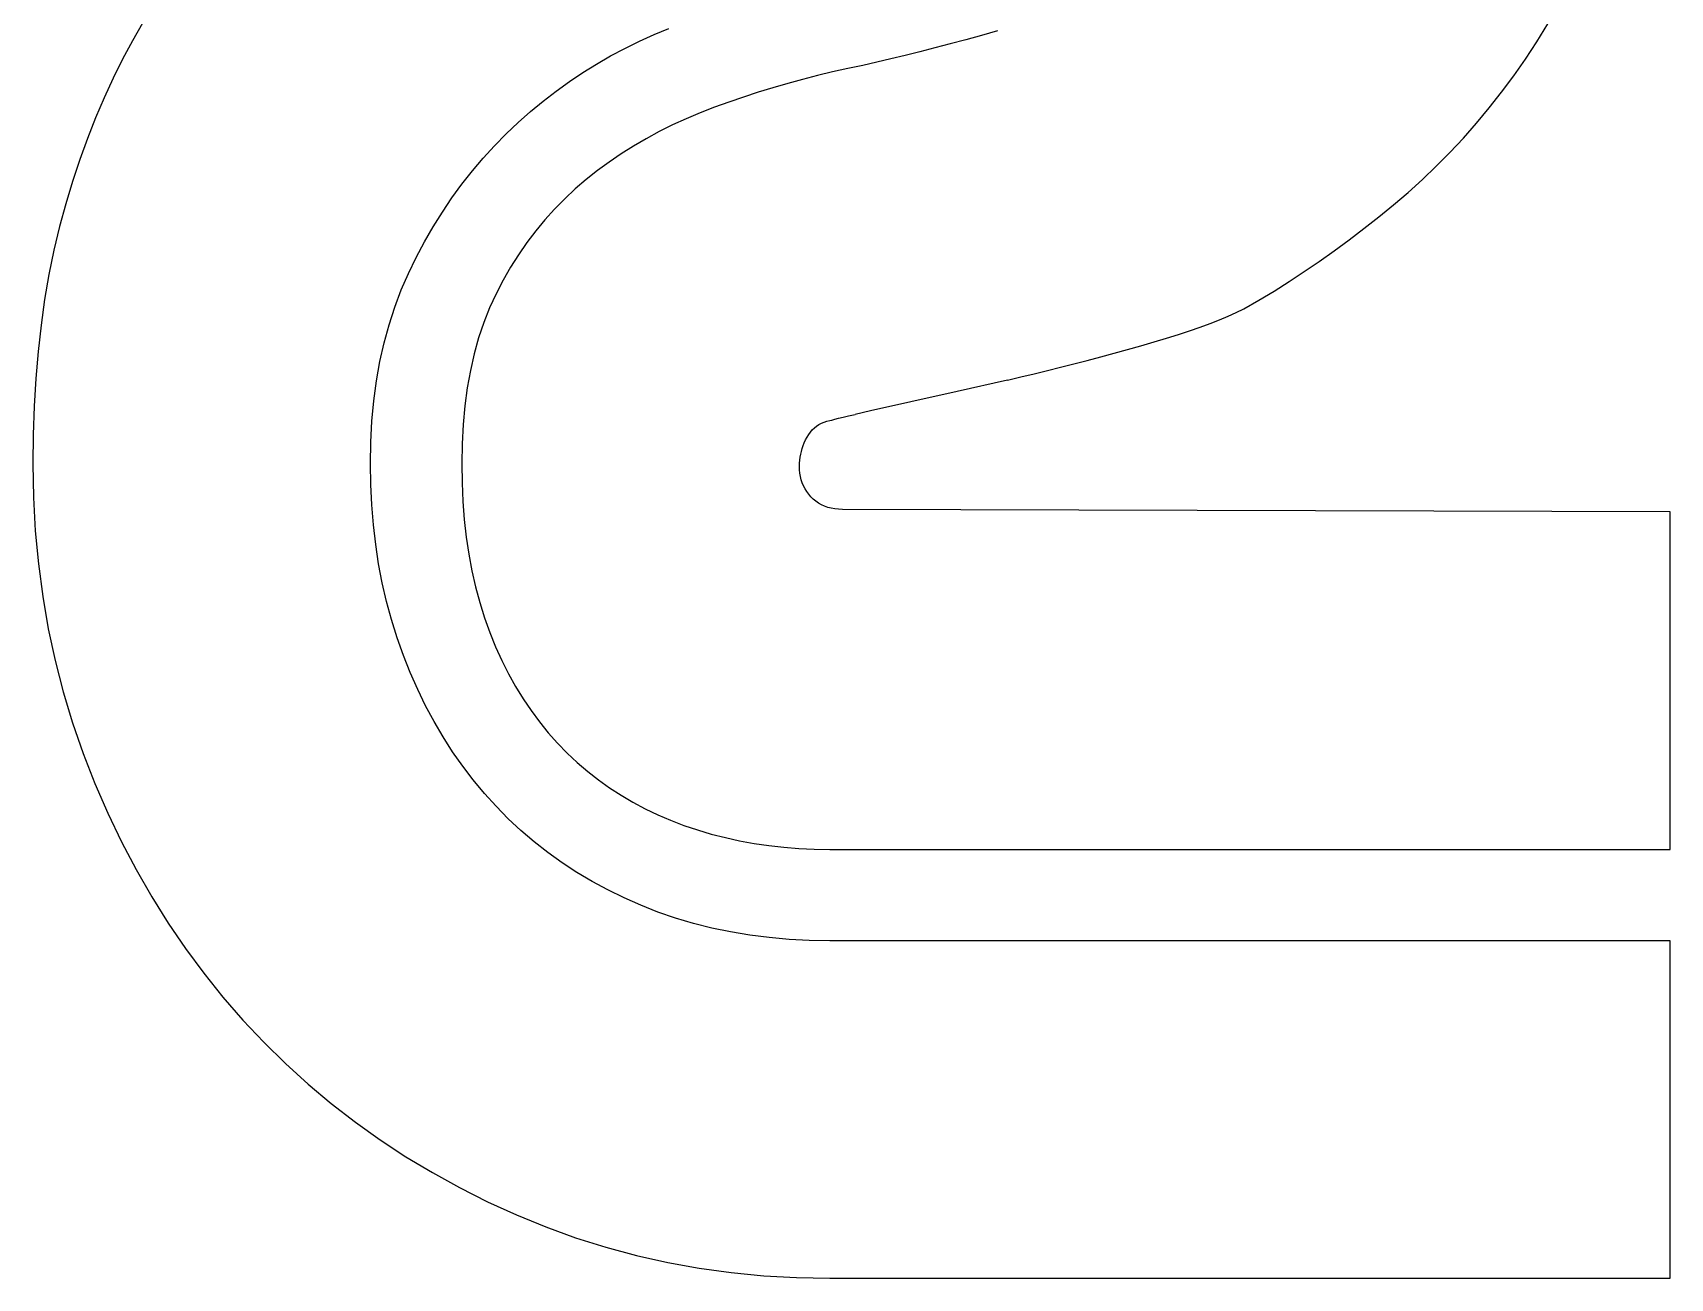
# Model space of a CAD drawing. Extents: x -28 to 1088, y -1245 to 28.
# Drawn here: x 110.4 to 173.7, y -1053.4 to -1005.2 of the extents above; entities that cross this region are included whole.
import ezdxf

# ---------------------------------------------------------------- set-up
doc = ezdxf.new("R2010")
doc.units = 0
doc.header["$MEASUREMENT"] = 0
doc.layers.get('0').update_dxf_attribs({"linetype": 'CONTINUOUS'})

msp = doc.modelspace()

# ---------------------------------------------------------------- linework, layer by layer
at = {"color": 7, "ltscale": 0.01989}
msp.add_line((114.633712, -1004.836063), (114.236925, -1005.525643), dxfattribs=at)
at = {"color": 7, "ltscale": 0.01558}
msp.add_line((133.831727, -1005.541337), (134.399684, -1005.284842), dxfattribs=at)
at = {"color": 7, "ltscale": 0.015368}
msp.add_line((134.399684, -1005.284842), (134.965678, -1005.044984), dxfattribs=at)
at = {"color": 7, "ltscale": 0.015841}
msp.add_line((147.046651, -1005.311805), (146.436036, -1005.481003), dxfattribs=at)
at = {"color": 7, "ltscale": 0.016147}
msp.add_line((147.668063, -1005.135727), (147.046651, -1005.311805), dxfattribs=at)
at = {"color": 7, "ltscale": 0.020247}
msp.add_line((168.508141, -1005.559967), (168.932882, -1004.870388), dxfattribs=at)
at = {"color": 7, "ltscale": 0.020159}
msp.add_line((114.236925, -1005.525643), (113.856825, -1006.236806), dxfattribs=at)
at = {"color": 7, "ltscale": 0.015638}
msp.add_line((132.715444, -1006.108313), (133.268197, -1005.81551), dxfattribs=at)
at = {"color": 7, "ltscale": 0.015667}
msp.add_line((133.268197, -1005.81551), (133.831727, -1005.541337), dxfattribs=at)
at = {"color": 7, "ltscale": 0.014622}
msp.add_line((144.668905, -1005.947439), (144.101458, -1006.089183), dxfattribs=at)
at = {"color": 7, "ltscale": 0.014926}
for p, q in [((145.247159, -1005.798824), (144.668905, -1005.947439)), ((140.711404, -1006.86608), (140.13315, -1007.014665))]:
    msp.add_line(p, q, dxfattribs=at)
at = {"color": 7, "ltscale": 0.01523}
msp.add_line((145.836199, -1005.643368), (145.247159, -1005.798824), dxfattribs=at)
at = {"color": 7, "ltscale": 0.015536}
msp.add_line((146.436036, -1005.481003), (145.836199, -1005.643368), dxfattribs=at)
at = {"color": 7, "ltscale": 0.02003}
msp.add_line((168.065752, -1006.227982), (168.508141, -1005.559967), dxfattribs=at)
at = {"color": 7, "ltscale": 0.020448}
msp.add_line((113.856825, -1006.236806), (113.493401, -1006.969553), dxfattribs=at)
at = {"color": 7, "ltscale": 0.015634}
msp.add_line((131.642329, -1006.749817), (132.173497, -1006.419745), dxfattribs=at)
at = {"color": 7, "ltscale": 0.015626}
msp.add_line((132.173497, -1006.419745), (132.715444, -1006.108313), dxfattribs=at)
at = {"color": 7, "ltscale": 0.014966}
msp.add_line((141.876725, -1006.595332), (141.292592, -1006.726289), dxfattribs=at)
at = {"color": 7, "ltscale": 0.014991}
msp.add_line((142.463812, -1006.473209), (141.876725, -1006.595332), dxfattribs=at)
at = {"color": 7, "ltscale": 0.013716}
msp.add_line((142.998897, -1006.352068), (142.463812, -1006.473209), dxfattribs=at)
at = {"color": 7, "ltscale": 0.014017}
msp.add_line((143.544779, -1006.224046), (142.998897, -1006.352068), dxfattribs=at)
at = {"color": 7, "ltscale": 0.01432}
msp.add_line((144.101458, -1006.089183), (143.544779, -1006.224046), dxfattribs=at)
at = {"color": 7, "ltscale": 0.019823}
msp.add_line((167.60864, -1006.875876), (168.065752, -1006.227982), dxfattribs=at)
at = {"color": 7, "ltscale": 0.020755}
msp.add_line((113.493401, -1006.969553), (113.146643, -1007.723866), dxfattribs=at)
at = {"color": 7, "ltscale": 0.015705}
msp.add_line((130.612362, -1007.465907), (131.121947, -1007.098547), dxfattribs=at)
at = {"color": 7, "ltscale": 0.015661}
msp.add_line((131.121947, -1007.098547), (131.642329, -1006.749817), dxfattribs=at)
at = {"color": 7, "ltscale": 0.014901}
msp.add_line((139.557842, -1007.172113), (138.985468, -1007.338376), dxfattribs=at)
at = {"color": 7, "ltscale": 0.014912}
msp.add_line((140.13315, -1007.014665), (139.557842, -1007.172113), dxfattribs=at)
at = {"color": 7, "ltscale": 0.014944}
msp.add_line((141.292592, -1006.726289), (140.711404, -1006.86608), dxfattribs=at)
at = {"color": 7, "ltscale": 0.019618}
msp.add_line((167.13977, -1007.505139), (167.60864, -1006.875876), dxfattribs=at)
at = {"color": 7, "ltscale": 0.02108}
msp.add_line((113.146643, -1007.723866), (112.816562, -1008.49979), dxfattribs=at)
at = {"color": 7, "ltscale": 0.015849}
msp.add_line((129.625553, -1008.256526), (130.113574, -1007.851887), dxfattribs=at)
at = {"color": 7, "ltscale": 0.015767}
msp.add_line((130.113574, -1007.851887), (130.612362, -1007.465907), dxfattribs=at)
at = {"color": 7, "ltscale": 0.01489}
for p, q in [((137.849573, -1007.697403), (137.286033, -1007.890157)), ((138.416058, -1007.513473), (137.849573, -1007.697403)), ((139.989934, -1036.746278), (140.584864, -1036.774233))]:
    msp.add_line(p, q, dxfattribs=at)
at = {"color": 7, "ltscale": 0.014893}
for p, q in [((138.985468, -1007.338376), (138.416058, -1007.513473)), ((137.286033, -1007.890157), (136.725448, -1008.091716))]:
    msp.add_line(p, q, dxfattribs=at)
at = {"color": 7, "ltscale": 0.019428}
msp.add_line((166.659111, -1008.115764), (167.13977, -1007.505139), dxfattribs=at)
at = {"color": 7, "ltscale": 0.021421}
msp.add_line((112.816562, -1008.49979), (112.503157, -1009.29727), dxfattribs=at)
at = {"color": 7, "ltscale": 0.015947}
msp.add_line((129.148339, -1008.679785), (129.625553, -1008.256526), dxfattribs=at)
at = {"color": 7, "ltscale": 0.014655}
msp.add_line((136.172695, -1008.305063), (135.632702, -1008.533133), dxfattribs=at)
at = {"color": 7, "ltscale": 0.014812}
msp.add_line((136.725448, -1008.091716), (136.172695, -1008.305063), dxfattribs=at)
at = {"color": 7, "ltscale": 0.01925}
msp.add_line((166.166693, -1008.707739), (166.659111, -1008.115764), dxfattribs=at)
at = {"color": 7, "ltscale": 0.016136}
msp.add_line((128.229227, -1009.58174), (128.681922, -1009.121693), dxfattribs=at)
at = {"color": 7, "ltscale": 0.016063}
msp.add_line((128.681922, -1009.121693), (129.148339, -1008.679785), dxfattribs=at)
at = {"color": 7, "ltscale": 0.014271}
msp.add_line((134.590966, -1009.033394), (134.089233, -1009.305623), dxfattribs=at)
at = {"color": 7, "ltscale": 0.014383}
msp.add_line((135.105459, -1008.775926), (134.590966, -1009.033394), dxfattribs=at)
at = {"color": 7, "ltscale": 0.014511}
msp.add_line((135.632702, -1008.533133), (135.105459, -1008.775926), dxfattribs=at)
at = {"color": 7, "ltscale": 0.019087}
msp.add_line((165.662506, -1009.281085), (166.166693, -1008.707739), dxfattribs=at)
at = {"color": 7, "ltscale": 0.021779}
msp.add_line((112.503157, -1009.29727), (112.206428, -1010.116334), dxfattribs=at)
at = {"color": 7, "ltscale": 0.016169}
msp.add_line((127.793209, -1010.059435), (128.229227, -1009.58174), dxfattribs=at)
at = {"color": 7, "ltscale": 0.014093}
msp.add_line((133.600241, -1009.592527), (133.123999, -1009.894163), dxfattribs=at)
at = {"color": 7, "ltscale": 0.014174}
msp.add_line((134.089233, -1009.305623), (133.600241, -1009.592527), dxfattribs=at)
at = {"color": 7, "ltscale": 0.018939}
msp.add_line((165.146541, -1009.835791), (165.662506, -1009.281085), dxfattribs=at)
at = {"color": 7, "ltscale": 0.022152}
msp.add_line((112.206428, -1010.116334), (111.926376, -1010.956992), dxfattribs=at)
at = {"color": 7, "ltscale": 0.016226}
msp.add_line((127.373866, -1010.554797), (127.793209, -1010.059435), dxfattribs=at)
at = {"color": 7, "ltscale": 0.013981}
msp.add_line((132.660527, -1010.210513), (132.209785, -1010.541566), dxfattribs=at)
at = {"color": 7, "ltscale": 0.014029}
msp.add_line((133.123999, -1009.894163), (132.660527, -1010.210513), dxfattribs=at)
at = {"color": 7, "ltscale": 0.018688}
for p, q in [((164.079305, -1010.889295), (164.618808, -1010.371858)), ((127.018284, -1020.355157), (126.978552, -1021.101626))]:
    msp.add_line(p, q, dxfattribs=at)
at = {"color": 7, "ltscale": 0.018806}
msp.add_line((164.618808, -1010.371858), (165.146541, -1009.835791), dxfattribs=at)
at = {"color": 7, "ltscale": 0.022539}
msp.add_line((111.926376, -1010.956992), (111.663, -1011.819204), dxfattribs=at)
at = {"color": 7, "ltscale": 0.016305}
msp.add_line((126.9712, -1011.067827), (127.373866, -1010.554797), dxfattribs=at)
at = {"color": 7, "ltscale": 0.013923}
msp.add_line((131.771813, -1010.887332), (131.348544, -1011.249294), dxfattribs=at)
at = {"color": 7, "ltscale": 0.01395}
msp.add_line((132.209785, -1010.541566), (131.771813, -1010.887332), dxfattribs=at)
at = {"color": 7, "ltscale": 0.018586}
msp.add_line((163.528025, -1011.388103), (164.079305, -1010.889295), dxfattribs=at)
at = {"color": 7, "ltscale": 0.016528}
msp.add_line((126.215887, -1012.146841), (126.58521, -1011.598496), dxfattribs=at)
at = {"color": 7, "ltscale": 0.016405}
msp.add_line((126.58521, -1011.598496), (126.9712, -1011.067827), dxfattribs=at)
at = {"color": 7, "ltscale": 0.013916}
msp.add_line((130.941952, -1011.628913), (130.552036, -1012.026181), dxfattribs=at)
at = {"color": 7, "ltscale": 0.013907}
msp.add_line((131.348544, -1011.249294), (130.941952, -1011.628913), dxfattribs=at)
at = {"color": 7, "ltscale": 0.018499}
msp.add_line((162.964976, -1011.868242), (163.528025, -1011.388103), dxfattribs=at)
at = {"color": 7, "ltscale": 0.02297}
msp.add_line((111.663, -1011.819204), (111.420717, -1012.705464), dxfattribs=at)
at = {"color": 7, "ltscale": 0.016671}
msp.add_line((125.86325, -1012.712825), (126.215887, -1012.146841), dxfattribs=at)
at = {"color": 7, "ltscale": 0.013953}
msp.add_line((130.552036, -1012.026181), (130.178797, -1012.441116), dxfattribs=at)
at = {"color": 7, "ltscale": 0.018373}
msp.add_line((162.395065, -1012.332234), (162.964976, -1011.868242), dxfattribs=at)
at = {"color": 7, "ltscale": 0.023454}
msp.add_line((111.420717, -1012.705464), (111.203934, -1013.618215), dxfattribs=at)
at = {"color": 7, "ltscale": 0.016836}
msp.add_line((125.527289, -1013.296467), (125.86325, -1012.712825), dxfattribs=at)
at = {"color": 7, "ltscale": 0.014103}
msp.add_line((129.822234, -1012.873699), (129.482347, -1013.323941), dxfattribs=at)
at = {"color": 7, "ltscale": 0.014015}
msp.add_line((130.178797, -1012.441116), (129.822234, -1012.873699), dxfattribs=at)
at = {"color": 7, "ltscale": 0.018025}
msp.add_line((161.249355, -1013.218975), (161.823192, -1012.782466), dxfattribs=at)
at = {"color": 7, "ltscale": 0.018196}
msp.add_line((161.823192, -1012.782466), (162.395065, -1012.332234), dxfattribs=at)
at = {"color": 7, "ltscale": 0.017021}
msp.add_line((125.207995, -1013.897777), (125.527289, -1013.296467), dxfattribs=at)
at = {"color": 7, "ltscale": 0.014217}
msp.add_line((129.482347, -1013.323941), (129.159136, -1013.79182), dxfattribs=at)
at = {"color": 7, "ltscale": 0.017859}
msp.add_line((160.673566, -1013.641762), (161.249355, -1013.218975), dxfattribs=at)
at = {"color": 7, "ltscale": 0.023963}
msp.add_line((111.203934, -1013.618215), (111.012652, -1014.557439), dxfattribs=at)
at = {"color": 7, "ltscale": 0.017224}
msp.add_line((124.905387, -1014.516735), (125.207995, -1013.897777), dxfattribs=at)
at = {"color": 7, "ltscale": 0.014356}
msp.add_line((129.159136, -1013.79182), (128.852592, -1014.277396), dxfattribs=at)
at = {"color": 7, "ltscale": 0.017542}
msp.add_line((159.516077, -1014.446103), (160.095803, -1014.050799), dxfattribs=at)
at = {"color": 7, "ltscale": 0.017697}
msp.add_line((160.095803, -1014.050799), (160.673566, -1013.641762), dxfattribs=at)
at = {"color": 7, "ltscale": 0.024496}
msp.add_line((111.012652, -1014.557439), (110.84688, -1015.523155), dxfattribs=at)
at = {"color": 7, "ltscale": 0.017427}
msp.add_line((124.625825, -1015.155304), (124.905387, -1014.516735), dxfattribs=at)
at = {"color": 7, "ltscale": 0.014704}
msp.add_line((128.562734, -1014.780592), (128.289543, -1015.301464), dxfattribs=at)
at = {"color": 7, "ltscale": 0.014518}
msp.add_line((128.852592, -1014.277396), (128.562734, -1014.780592), dxfattribs=at)
at = {"color": 7, "ltscale": 0.017247}
msp.add_line((158.350747, -1015.195517), (158.934398, -1014.827686), dxfattribs=at)
at = {"color": 7, "ltscale": 0.017392}
msp.add_line((158.934398, -1014.827686), (159.516077, -1014.446103), dxfattribs=at)
at = {"color": 7, "ltscale": 0.017649}
msp.add_line((124.3757, -1015.815466), (124.625825, -1015.155304), dxfattribs=at)
at = {"color": 7, "ltscale": 0.014949}
msp.add_line((128.289543, -1015.301464), (128.037955, -1015.843911), dxfattribs=at)
at = {"color": 7, "ltscale": 0.017109}
msp.add_line((157.765132, -1015.549646), (158.350747, -1015.195517), dxfattribs=at)
at = {"color": 7, "ltscale": 0.025051}
msp.add_line((110.84688, -1015.523155), (110.706609, -1016.515342), dxfattribs=at)
at = {"color": 7, "ltscale": 0.017914}
msp.add_line((124.154991, -1016.497203), (124.3757, -1015.815466), dxfattribs=at)
at = {"color": 7, "ltscale": 0.015273}
msp.add_line((128.037955, -1015.843911), (127.812829, -1016.411859), dxfattribs=at)
at = {"color": 7, "ltscale": 0.008524}
msp.add_line((156.579208, -1016.166631), (156.89066, -1016.027842), dxfattribs=at)
at = {"color": 7, "ltscale": 0.007957}
msp.add_line((156.89066, -1016.027842), (157.177564, -1015.890024), dxfattribs=at)
at = {"color": 7, "ltscale": 0.016976}
msp.add_line((157.177564, -1015.890024), (157.765132, -1015.549646), dxfattribs=at)
at = {"color": 7, "ltscale": 0.025628}
msp.add_line((110.706609, -1016.515342), (110.591847, -1017.534031), dxfattribs=at)
at = {"color": 7, "ltscale": 0.018222}
msp.add_line((123.9637, -1017.200514), (124.154991, -1016.497203), dxfattribs=at)
at = {"color": 7, "ltscale": 0.015645}
msp.add_line((127.812829, -1016.411859), (127.614196, -1017.005316), dxfattribs=at)
at = {"color": 7, "ltscale": 0.01143}
msp.add_line((154.654167, -1016.875341), (155.088213, -1016.731644), dxfattribs=at)
at = {"color": 7, "ltscale": 0.010842}
msp.add_line((155.088213, -1016.731644), (155.49775, -1016.588918), dxfattribs=at)
at = {"color": 7, "ltscale": 0.010257}
msp.add_line((155.49775, -1016.588918), (155.882768, -1016.447174), dxfattribs=at)
at = {"color": 7, "ltscale": 0.009675}
msp.add_line((155.882768, -1016.447174), (156.243248, -1016.306422), dxfattribs=at)
at = {"color": 7, "ltscale": 0.009097}
msp.add_line((156.243248, -1016.306422), (156.579208, -1016.166631), dxfattribs=at)
at = {"color": 7, "ltscale": 0.018569}
msp.add_line((123.801854, -1017.925429), (123.9637, -1017.200514), dxfattribs=at)
at = {"color": 7, "ltscale": 0.016061}
msp.add_line((127.614196, -1017.005316), (127.442044, -1017.624274), dxfattribs=at)
at = {"color": 7, "ltscale": 0.013486}
msp.add_line((152.685458, -1017.458001), (153.204858, -1017.312351), dxfattribs=at)
at = {"color": 7, "ltscale": 0.013209}
msp.add_line((153.204858, -1017.312351), (153.71247, -1017.165699), dxfattribs=at)
at = {"color": 7, "ltscale": 0.012615}
msp.add_line((153.71247, -1017.165699), (154.195583, -1017.020039), dxfattribs=at)
at = {"color": 7, "ltscale": 0.012022}
msp.add_line((154.195583, -1017.020039), (154.654167, -1016.875341), dxfattribs=at)
at = {"color": 7, "ltscale": 0.026224}
msp.add_line((110.591847, -1017.534031), (110.502577, -1018.579202), dxfattribs=at)
at = {"color": 7, "ltscale": 0.018953}
msp.add_line((123.669435, -1018.671908), (123.801854, -1017.925429), dxfattribs=at)
at = {"color": 7, "ltscale": 0.016518}
msp.add_line((127.442044, -1017.624274), (127.296374, -1018.268741), dxfattribs=at)
at = {"color": 7, "ltscale": 0.013315}
msp.add_line((150.617691, -1018.011255), (151.133166, -1017.877353), dxfattribs=at)
at = {"color": 7, "ltscale": 0.013357}
msp.add_line((151.133166, -1017.877353), (151.649612, -1017.740507), dxfattribs=at)
at = {"color": 7, "ltscale": 0.013399}
msp.add_line((151.649612, -1017.740507), (152.167049, -1017.600746), dxfattribs=at)
at = {"color": 7, "ltscale": 0.013443}
msp.add_line((152.167049, -1017.600746), (152.685458, -1017.458001), dxfattribs=at)
at = {"color": 7, "ltscale": 0.026839}
msp.add_line((110.502577, -1018.579202), (110.438816, -1019.650855), dxfattribs=at)
at = {"color": 7, "ltscale": 0.017012}
msp.add_line((127.296374, -1018.268741), (127.177195, -1018.938719), dxfattribs=at)
at = {"color": 7, "ltscale": 0.013107}
msp.add_line((148.055044, -1018.636592), (148.5656, -1018.517404), dxfattribs=at)
at = {"color": 7, "ltscale": 0.013148}
msp.add_line((148.5656, -1018.517404), (149.077158, -1018.395272), dxfattribs=at)
at = {"color": 7, "ltscale": 0.013189}
msp.add_line((149.077158, -1018.395272), (149.589678, -1018.270204), dxfattribs=at)
at = {"color": 7, "ltscale": 0.013231}
msp.add_line((149.589678, -1018.270204), (150.103189, -1018.142202), dxfattribs=at)
at = {"color": 7, "ltscale": 0.013273}
msp.add_line((150.103189, -1018.142202), (150.617691, -1018.011255), dxfattribs=at)
at = {"color": 7, "ltscale": 0.019373}
msp.add_line((123.566432, -1019.439942), (123.669435, -1018.671908), dxfattribs=at)
at = {"color": 7, "ltscale": 0.01754}
msp.add_line((127.177195, -1018.938719), (127.084499, -1019.634169), dxfattribs=at)
at = {"color": 7, "ltscale": 0.045644}
msp.add_line((146.101057, -1019.083879), (144.319704, -1019.484111), dxfattribs=at)
at = {"color": 7, "ltscale": 0.050113}
msp.add_line((148.055044, -1018.636592), (146.101057, -1019.083879), dxfattribs=at)
at = {"color": 7, "ltscale": 0.02747}
msp.add_line((110.438816, -1019.650855), (110.400556, -1020.748989), dxfattribs=at)
at = {"color": 7, "ltscale": 0.019827}
msp.add_line((123.492866, -1020.229589), (123.566432, -1019.439942), dxfattribs=at)
at = {"color": 7, "ltscale": 0.018101}
msp.add_line((127.084499, -1019.634169), (127.018284, -1020.355157), dxfattribs=at)
at = {"color": 7, "ltscale": 0.015337}
msp.add_line((142.758087, -1019.829386), (142.159731, -1019.96476), dxfattribs=at)
at = {"color": 7, "ltscale": 0.039983}
msp.add_line((144.319704, -1019.484111), (142.758087, -1019.829386), dxfattribs=at)
at = {"color": 7, "ltscale": 0.020311}
msp.add_line((123.448726, -1021.04082), (123.492866, -1020.229589), dxfattribs=at)
at = {"color": 7, "ltscale": 0.002766}
msp.add_line((140.508834, -1020.55967), (140.58829, -1020.482678), dxfattribs=at)
at = {"color": 7, "ltscale": 0.002731}
msp.add_line((140.58829, -1020.482678), (140.673634, -1020.41451), dxfattribs=at)
at = {"color": 7, "ltscale": 0.002721}
msp.add_line((140.673634, -1020.41451), (140.764858, -1020.355157), dxfattribs=at)
at = {"color": 7, "ltscale": 0.002737}
msp.add_line((140.764858, -1020.355157), (140.861972, -1020.304637), dxfattribs=at)
at = {"color": 7, "ltscale": 0.002778}
msp.add_line((140.861972, -1020.304637), (140.964974, -1020.262942), dxfattribs=at)
at = {"color": 7, "ltscale": 0.002843}
msp.add_line((140.964974, -1020.262942), (141.073846, -1020.230089), dxfattribs=at)
at = {"color": 7, "ltscale": 0.002932}
msp.add_line((141.073846, -1020.230089), (141.188618, -1020.206042), dxfattribs=at)
at = {"color": 7, "ltscale": 0.001986}
msp.add_line((141.188618, -1020.206042), (141.264638, -1020.183005), dxfattribs=at)
at = {"color": 7, "ltscale": 0.002858}
msp.add_line((141.264638, -1020.183005), (141.374992, -1020.153097), dxfattribs=at)
at = {"color": 7, "ltscale": 0.003732}
msp.add_line((141.374992, -1020.153097), (141.51968, -1020.11629), dxfattribs=at)
at = {"color": 7, "ltscale": 0.004606}
msp.add_line((141.51968, -1020.11629), (141.698693, -1020.072651), dxfattribs=at)
at = {"color": 7, "ltscale": 0.005481}
msp.add_line((141.698693, -1020.072651), (141.91204, -1020.022141), dxfattribs=at)
at = {"color": 7, "ltscale": 0.006356}
msp.add_line((141.91204, -1020.022141), (142.159731, -1019.96476), dxfattribs=at)
at = {"color": 7, "ltscale": 0.028117}
msp.add_line((110.400556, -1020.748989), (110.387815, -1021.873616), dxfattribs=at)
at = {"color": 7, "ltscale": 0.020823}
msp.add_line((123.434013, -1021.873616), (123.448726, -1021.04082), dxfattribs=at)
at = {"color": 7, "ltscale": 0.019303}
msp.add_line((126.978552, -1021.101626), (126.965311, -1021.873616), dxfattribs=at)
at = {"color": 7, "ltscale": 0.002971}
msp.add_line((140.155706, -1021.171757), (140.199846, -1021.061413), dxfattribs=at)
at = {"color": 7, "ltscale": 0.003007}
msp.add_line((140.199846, -1021.061413), (140.249885, -1020.95204), dxfattribs=at)
at = {"color": 7, "ltscale": 0.003049}
msp.add_line((140.249885, -1020.95204), (140.305783, -1020.843649), dxfattribs=at)
at = {"color": 7, "ltscale": 0.003013}
msp.add_line((140.305783, -1020.843649), (140.367581, -1020.740165), dxfattribs=at)
at = {"color": 7, "ltscale": 0.002909}
for p, q in [((140.367581, -1020.740165), (140.435277, -1020.645515)), ((140.058593, -1021.508719), (140.085075, -1021.39542))]:
    msp.add_line(p, q, dxfattribs=at)
at = {"color": 7, "ltscale": 0.002826}
msp.add_line((140.435277, -1020.645515), (140.508834, -1020.55967), dxfattribs=at)
at = {"color": 7, "ltscale": 0.002915}
msp.add_line((140.014453, -1021.854495), (140.023277, -1021.738242), dxfattribs=at)
at = {"color": 7, "ltscale": 0.002905}
msp.add_line((140.023277, -1021.738242), (140.038, -1021.62299), dxfattribs=at)
at = {"color": 7, "ltscale": 0.002903}
msp.add_line((140.038, -1021.62299), (140.058593, -1021.508719), dxfattribs=at)
at = {"color": 7, "ltscale": 0.002923}
msp.add_line((140.085075, -1021.39542), (140.117456, -1021.283093), dxfattribs=at)
at = {"color": 7, "ltscale": 0.002943}
msp.add_line((140.117456, -1021.283093), (140.155706, -1021.171757), dxfattribs=at)
at = {"color": 7, "ltscale": 0.03267}
msp.add_line((110.387815, -1021.873616), (110.411843, -1023.180209), dxfattribs=at)
at = {"color": 7, "ltscale": 0.019952}
msp.add_line((123.446763, -1022.671596), (123.434013, -1021.873616), dxfattribs=at)
at = {"color": 7, "ltscale": 0.018407}
msp.add_line((126.965311, -1021.873616), (126.976108, -1022.609798), dxfattribs=at)
at = {"color": 7, "ltscale": 0.002931}
msp.add_line((140.011518, -1021.971701), (140.014453, -1021.854495), dxfattribs=at)
at = {"color": 7, "ltscale": 0.003386}
msp.add_line((140.015935, -1022.107084), (140.011518, -1021.971701), dxfattribs=at)
at = {"color": 7, "ltscale": 0.003302}
msp.add_line((140.029176, -1022.238512), (140.015935, -1022.107084), dxfattribs=at)
at = {"color": 7, "ltscale": 0.003236}
msp.add_line((140.051241, -1022.366043), (140.029176, -1022.238512), dxfattribs=at)
at = {"color": 7, "ltscale": 0.003185}
msp.add_line((140.08214, -1022.489638), (140.051241, -1022.366043), dxfattribs=at)
at = {"color": 7, "ltscale": 0.019654}
msp.add_line((123.485023, -1023.456816), (123.446763, -1022.671596), dxfattribs=at)
at = {"color": 7, "ltscale": 0.017957}
for p, q in [((126.976108, -1022.609798), (127.008469, -1023.327332)), ((135.224637, -1039.435967), (134.545354, -1039.202508))]:
    msp.add_line(p, q, dxfattribs=at)
at = {"color": 7, "ltscale": 0.003152}
msp.add_line((140.121873, -1022.609307), (140.08214, -1022.489638), dxfattribs=at)
at = {"color": 7, "ltscale": 0.003138}
msp.add_line((140.170429, -1022.725041), (140.121873, -1022.609307), dxfattribs=at)
at = {"color": 7, "ltscale": 0.003142}
msp.add_line((140.2278, -1022.836877), (140.170429, -1022.725041), dxfattribs=at)
at = {"color": 7, "ltscale": 0.003165}
msp.add_line((140.294024, -1022.944778), (140.2278, -1022.836877), dxfattribs=at)
at = {"color": 7, "ltscale": 0.003205}
msp.add_line((140.369053, -1023.048752), (140.294024, -1022.944778), dxfattribs=at)
at = {"color": 7, "ltscale": 0.003264}
msp.add_line((140.452935, -1023.1488), (140.369053, -1023.048752), dxfattribs=at)
at = {"color": 7, "ltscale": 0.032322}
msp.add_line((110.411843, -1023.180209), (110.483937, -1024.471079), dxfattribs=at)
at = {"color": 7, "ltscale": 0.019377}
msp.add_line((123.548774, -1024.229287), (123.485023, -1023.456816), dxfattribs=at)
at = {"color": 7, "ltscale": 0.017525}
msp.add_line((127.008469, -1023.327332), (127.062424, -1024.026236), dxfattribs=at)
at = {"color": 7, "ltscale": 0.003269}
msp.add_line((140.54465, -1023.241987), (140.452935, -1023.1488), dxfattribs=at)
at = {"color": 7, "ltscale": 0.003228}
msp.add_line((140.643226, -1023.325369), (140.54465, -1023.241987), dxfattribs=at)
at = {"color": 7, "ltscale": 0.003214}
msp.add_line((140.748673, -1023.398945), (140.643226, -1023.325369), dxfattribs=at)
at = {"color": 7, "ltscale": 0.003229}
msp.add_line((140.86099, -1023.462715), (140.748673, -1023.398945), dxfattribs=at)
at = {"color": 7, "ltscale": 0.00327}
msp.add_line((140.980169, -1023.516651), (140.86099, -1023.462715), dxfattribs=at)
at = {"color": 7, "ltscale": 0.003339}
msp.add_line((141.106227, -1023.560791), (140.980169, -1023.516651), dxfattribs=at)
at = {"color": 7, "ltscale": 0.003432}
msp.add_line((141.239128, -1023.595115), (141.106227, -1023.560791), dxfattribs=at)
at = {"color": 7, "ltscale": 0.003548}
msp.add_line((141.378908, -1023.619634), (141.239128, -1023.595115), dxfattribs=at)
at = {"color": 7, "ltscale": 0.003685}
msp.add_line((141.52556, -1023.634357), (141.378908, -1023.619634), dxfattribs=at)
at = {"color": 7, "ltscale": 0.00384}
msp.add_line((141.679072, -1023.639255), (141.52556, -1023.634357), dxfattribs=at)
at = {"color": 7}
for p, q in [((173.656974, -1023.737359), (141.679072, -1023.639255)), ((141.188618, -1036.783557), (173.656974, -1036.783557)), ((173.656974, -1040.314875), (141.188618, -1040.314875)), ((141.188618, -1053.361063), (173.656974, -1053.361063))]:
    msp.add_line(p, q, dxfattribs=at)
at = {"color": 7, "ltscale": 0.019124}
msp.add_line((123.638035, -1024.989016), (123.548774, -1024.229287), dxfattribs=at)
at = {"color": 7, "ltscale": 0.017111}
msp.add_line((127.062424, -1024.026236), (127.137963, -1024.70651), dxfattribs=at)
at = {"color": 7, "ltscale": 0.326155}
for p, q in [((173.656974, -1036.783557), (173.656974, -1023.737359)), ((173.656974, -1053.361063), (173.656974, -1040.314875))]:
    msp.add_line(p, q, dxfattribs=at)
at = {"color": 7, "ltscale": 0.032021}
msp.add_line((110.483937, -1024.471079), (110.604107, -1025.746283), dxfattribs=at)
at = {"color": 7, "ltscale": 0.016718}
msp.add_line((127.137963, -1024.70651), (127.235067, -1025.368135), dxfattribs=at)
at = {"color": 7, "ltscale": 0.018893}
msp.add_line((123.752806, -1025.735967), (123.638035, -1024.989016), dxfattribs=at)
at = {"color": 7, "ltscale": 0.016346}
msp.add_line((127.235067, -1025.368135), (127.353754, -1026.011131), dxfattribs=at)
at = {"color": 7, "ltscale": 0.031767}
msp.add_line((110.604107, -1025.746283), (110.772333, -1027.005772), dxfattribs=at)
at = {"color": 7, "ltscale": 0.018687}
msp.add_line((123.893078, -1026.470187), (123.752806, -1025.735967), dxfattribs=at)
at = {"color": 7, "ltscale": 0.015998}
msp.add_line((127.353754, -1026.011131), (127.494026, -1026.635477), dxfattribs=at)
at = {"color": 7, "ltscale": 0.018507}
msp.add_line((124.05885, -1027.191666), (123.893078, -1026.470187), dxfattribs=at)
at = {"color": 7, "ltscale": 0.015674}
msp.add_line((127.494026, -1026.635477), (127.655882, -1027.241204), dxfattribs=at)
at = {"color": 7, "ltscale": 0.031562}
msp.add_line((110.772333, -1027.005772), (110.988624, -1028.249567), dxfattribs=at)
at = {"color": 7, "ltscale": 0.018352}
msp.add_line((124.250132, -1027.900366), (124.05885, -1027.191666), dxfattribs=at)
at = {"color": 7, "ltscale": 0.015376}
msp.add_line((127.655882, -1027.241204), (127.839311, -1027.828272), dxfattribs=at)
at = {"color": 7, "ltscale": 0.018224}
msp.add_line((124.466914, -1028.596335), (124.250132, -1027.900366), dxfattribs=at)
at = {"color": 7, "ltscale": 0.015107}
msp.add_line((127.839311, -1027.828272), (128.044315, -1028.396719), dxfattribs=at)
at = {"color": 7, "ltscale": 0.031406}
msp.add_line((110.988624, -1028.249567), (111.252982, -1029.477696), dxfattribs=at)
at = {"color": 7, "ltscale": 0.018123}
msp.add_line((124.709207, -1029.279544), (124.466914, -1028.596335), dxfattribs=at)
at = {"color": 7, "ltscale": 0.014843}
msp.add_line((128.044315, -1028.396719), (128.268459, -1028.946508), dxfattribs=at)
at = {"color": 7, "ltscale": 0.017958}
msp.add_line((124.974546, -1029.947049), (124.709207, -1029.279544), dxfattribs=at)
at = {"color": 7, "ltscale": 0.014581}
msp.add_line((128.268459, -1028.946508), (128.50928, -1029.477696), dxfattribs=at)
at = {"color": 7, "ltscale": 0.0313}
msp.add_line((111.252982, -1029.477696), (111.565396, -1030.690092), dxfattribs=at)
at = {"color": 7, "ltscale": 0.017727}
msp.add_line((125.260478, -1030.595933), (124.974546, -1029.947049), dxfattribs=at)
at = {"color": 7, "ltscale": 0.014339}
msp.add_line((128.50928, -1029.477696), (128.766766, -1029.990216), dxfattribs=at)
at = {"color": 7, "ltscale": 0.014122}
msp.add_line((128.766766, -1029.990216), (129.04093, -1030.484116), dxfattribs=at)
at = {"color": 7, "ltscale": 0.017521}
msp.add_line((125.567022, -1031.226169), (125.260478, -1030.595933), dxfattribs=at)
at = {"color": 7, "ltscale": 0.013929}
msp.add_line((129.04093, -1030.484116), (129.331779, -1030.959357), dxfattribs=at)
at = {"color": 7, "ltscale": 0.031246}
msp.add_line((111.565396, -1030.690092), (111.925885, -1031.886813), dxfattribs=at)
at = {"color": 7, "ltscale": 0.01734}
msp.add_line((125.894149, -1031.837765), (125.567022, -1031.226169), dxfattribs=at)
at = {"color": 7, "ltscale": 0.013763}
msp.add_line((129.331779, -1030.959357), (129.639295, -1031.415988), dxfattribs=at)
at = {"color": 7, "ltscale": 0.031242}
msp.add_line((111.925885, -1031.886813), (112.33444, -1033.067838), dxfattribs=at)
at = {"color": 7, "ltscale": 0.017185}
msp.add_line((126.241888, -1032.430732), (125.894149, -1031.837765), dxfattribs=at)
at = {"color": 7, "ltscale": 0.013622}
msp.add_line((129.639295, -1031.415988), (129.963487, -1031.853951), dxfattribs=at)
at = {"color": 7, "ltscale": 0.013511}
msp.add_line((129.963487, -1031.853951), (130.304365, -1032.273312), dxfattribs=at)
at = {"color": 7, "ltscale": 0.017057}
msp.add_line((126.61022, -1033.005069), (126.241888, -1032.430732), dxfattribs=at)
at = {"color": 7, "ltscale": 0.013426}
msp.add_line((130.304365, -1032.273312), (130.6619, -1032.674015), dxfattribs=at)
at = {"color": 7, "ltscale": 0.03129}
msp.add_line((112.33444, -1033.067838), (112.791061, -1034.233169), dxfattribs=at)
at = {"color": 7, "ltscale": 0.016957}
msp.add_line((126.999154, -1033.560747), (126.61022, -1033.005069), dxfattribs=at)
at = {"color": 7, "ltscale": 0.01337}
msp.add_line((130.6619, -1032.674015), (131.036121, -1033.056069), dxfattribs=at)
at = {"color": 7, "ltscale": 0.013317}
msp.add_line((131.036121, -1033.056069), (131.425546, -1033.419503), dxfattribs=at)
at = {"color": 7, "ltscale": 0.016885}
msp.add_line((127.408691, -1034.097805), (126.999154, -1033.560747), dxfattribs=at)
at = {"color": 7, "ltscale": 0.013262}
msp.add_line((131.425546, -1033.419503), (131.828703, -1033.764298), dxfattribs=at)
at = {"color": 7, "ltscale": 0.013233}
msp.add_line((131.828703, -1033.764298), (132.245591, -1034.090453), dxfattribs=at)
at = {"color": 7, "ltscale": 0.03114}
msp.add_line((112.791061, -1034.233169), (113.288878, -1035.374952), dxfattribs=at)
at = {"color": 7, "ltscale": 0.016841}
msp.add_line((127.838821, -1034.616233), (127.408691, -1034.097805), dxfattribs=at)
at = {"color": 7, "ltscale": 0.013229}
msp.add_line((132.245591, -1034.090453), (132.676212, -1034.397969), dxfattribs=at)
at = {"color": 7, "ltscale": 0.01325}
msp.add_line((132.676212, -1034.397969), (133.120564, -1034.686845), dxfattribs=at)
at = {"color": 7, "ltscale": 0.016825}
msp.add_line((128.289543, -1035.116003), (127.838821, -1034.616233), dxfattribs=at)
at = {"color": 7, "ltscale": 0.013297}
msp.add_line((133.120564, -1034.686845), (133.578657, -1034.957092), dxfattribs=at)
at = {"color": 7, "ltscale": 0.013368}
msp.add_line((133.578657, -1034.957092), (134.050473, -1035.208709), dxfattribs=at)
at = {"color": 7, "ltscale": 0.030783}
msp.add_line((113.288878, -1035.374952), (113.821028, -1036.485356), dxfattribs=at)
at = {"color": 7, "ltscale": 0.016804}
msp.add_line((128.760396, -1035.59568), (128.289543, -1035.116003), dxfattribs=at)
at = {"color": 7, "ltscale": 0.016778}
msp.add_line((129.250851, -1036.053764), (128.760396, -1035.59568), dxfattribs=at)
at = {"color": 7, "ltscale": 0.013464}
msp.add_line((134.050473, -1035.208709), (134.53603, -1035.441658), dxfattribs=at)
at = {"color": 7, "ltscale": 0.013584}
msp.add_line((134.53603, -1035.441658), (135.035318, -1035.655996), dxfattribs=at)
at = {"color": 7, "ltscale": 0.013727}
msp.add_line((135.035318, -1035.655996), (135.548338, -1035.851685), dxfattribs=at)
at = {"color": 7, "ltscale": 0.016784}
msp.add_line((129.760927, -1036.490254), (129.250851, -1036.053764), dxfattribs=at)
at = {"color": 7, "ltscale": 0.013835}
msp.add_line((135.548338, -1035.851685), (136.072637, -1036.028745), dxfattribs=at)
at = {"color": 7, "ltscale": 0.013904}
msp.add_line((136.072637, -1036.028745), (136.605769, -1036.187155), dxfattribs=at)
at = {"color": 7, "ltscale": 0.013992}
msp.add_line((136.605769, -1036.187155), (137.147725, -1036.326946), dxfattribs=at)
at = {"color": 7, "ltscale": 0.014099}
msp.add_line((137.147725, -1036.326946), (137.698515, -1036.448077), dxfattribs=at)
at = {"color": 7, "ltscale": 0.030467}
msp.add_line((113.821028, -1036.485356), (114.387503, -1037.56437), dxfattribs=at)
at = {"color": 7, "ltscale": 0.016822}
msp.add_line((130.290623, -1036.905189), (129.760927, -1036.490254), dxfattribs=at)
at = {"color": 7, "ltscale": 0.01689}
msp.add_line((130.839931, -1037.298531), (130.290623, -1036.905189), dxfattribs=at)
at = {"color": 7, "ltscale": 0.014223}
msp.add_line((137.698515, -1036.448077), (138.258129, -1036.550589), dxfattribs=at)
at = {"color": 7, "ltscale": 0.014365}
msp.add_line((138.258129, -1036.550589), (138.826557, -1036.634442), dxfattribs=at)
at = {"color": 7, "ltscale": 0.014524}
msp.add_line((138.826557, -1036.634442), (139.403829, -1036.699694), dxfattribs=at)
at = {"color": 7, "ltscale": 0.014699}
msp.add_line((139.403829, -1036.699694), (139.989934, -1036.746278), dxfattribs=at)
at = {"color": 7, "ltscale": 0.015096}
msp.add_line((140.584864, -1036.774233), (141.188618, -1036.783557), dxfattribs=at)
at = {"color": 7, "ltscale": 0.030192}
msp.add_line((114.387503, -1037.56437), (114.988312, -1038.611985), dxfattribs=at)
at = {"color": 7, "ltscale": 0.016991}
msp.add_line((131.40887, -1037.670308), (130.839931, -1037.298531), dxfattribs=at)
at = {"color": 7, "ltscale": 0.017121}
msp.add_line((131.997419, -1038.02051), (131.40887, -1037.670308), dxfattribs=at)
at = {"color": 7, "ltscale": 0.017282}
msp.add_line((132.60559, -1038.349119), (131.997419, -1038.02051), dxfattribs=at)
at = {"color": 7, "ltscale": 0.02996}
msp.add_line((114.988312, -1038.611985), (115.623455, -1039.628211), dxfattribs=at)
at = {"color": 7, "ltscale": 0.017471}
msp.add_line((133.233372, -1038.656144), (132.60559, -1038.349119), dxfattribs=at)
at = {"color": 7, "ltscale": 0.017689}
msp.add_line((133.880784, -1038.941586), (133.233372, -1038.656144), dxfattribs=at)
at = {"color": 7, "ltscale": 0.017849}
msp.add_line((134.545354, -1039.202508), (133.880784, -1038.941586), dxfattribs=at)
at = {"color": 7, "ltscale": 0.018098}
msp.add_line((135.918643, -1039.641943), (135.224637, -1039.435967), dxfattribs=at)
at = {"color": 7, "ltscale": 0.029771}
msp.add_line((115.623455, -1039.628211), (116.292933, -1040.613047), dxfattribs=at)
at = {"color": 7, "ltscale": 0.018271}
msp.add_line((136.627343, -1039.820484), (135.918643, -1039.641943), dxfattribs=at)
at = {"color": 7, "ltscale": 0.018476}
msp.add_line((137.350776, -1039.971543), (136.627343, -1039.820484), dxfattribs=at)
at = {"color": 7, "ltscale": 0.01871}
msp.add_line((138.088912, -1040.095138), (137.350776, -1039.971543), dxfattribs=at)
at = {"color": 7, "ltscale": 0.018974}
msp.add_line((138.841771, -1040.191279), (138.088912, -1040.095138), dxfattribs=at)
at = {"color": 7, "ltscale": 0.029627}
msp.add_line((116.292933, -1040.613047), (116.996744, -1041.566503), dxfattribs=at)
at = {"color": 7, "ltscale": 0.019266}
msp.add_line((139.609343, -1040.259919), (138.841771, -1040.191279), dxfattribs=at)
at = {"color": 7, "ltscale": 0.019584}
msp.add_line((140.391619, -1040.301124), (139.609343, -1040.259919), dxfattribs=at)
at = {"color": 7, "ltscale": 0.019928}
msp.add_line((141.188618, -1040.314875), (140.391619, -1040.301124), dxfattribs=at)
at = {"color": 7, "ltscale": 0.029528}
msp.add_line((116.996744, -1041.566503), (117.734881, -1042.488578), dxfattribs=at)
at = {"color": 7, "ltscale": 0.029475}
msp.add_line((117.734881, -1042.488578), (118.507351, -1043.379246), dxfattribs=at)
at = {"color": 7, "ltscale": 0.029467}
msp.add_line((118.507351, -1043.379246), (119.314155, -1044.238523), dxfattribs=at)
at = {"color": 7, "ltscale": 0.029436}
msp.add_line((119.314155, -1044.238523), (120.153331, -1045.064458), dxfattribs=at)
at = {"color": 7, "ltscale": 0.029382}
msp.add_line((120.153331, -1045.064458), (121.022914, -1045.855077), dxfattribs=at)
at = {"color": 7, "ltscale": 0.029373}
msp.add_line((121.022914, -1045.855077), (121.922906, -1046.61038), dxfattribs=at)
at = {"color": 7, "ltscale": 0.029411}
msp.add_line((121.922906, -1046.61038), (122.853315, -1047.330367), dxfattribs=at)
at = {"color": 7, "ltscale": 0.029495}
msp.add_line((122.853315, -1047.330367), (123.814113, -1048.015049), dxfattribs=at)
at = {"color": 7, "ltscale": 0.029625}
msp.add_line((123.814113, -1048.015049), (124.805339, -1048.664415), dxfattribs=at)
at = {"color": 7, "ltscale": 0.029799}
msp.add_line((124.805339, -1048.664415), (125.826963, -1049.278484), dxfattribs=at)
at = {"color": 7, "ltscale": 0.030018}
msp.add_line((125.826963, -1049.278484), (126.878994, -1049.857228), dxfattribs=at)
at = {"color": 7, "ltscale": 0.03028}
msp.add_line((126.878994, -1049.857228), (127.961434, -1050.400647), dxfattribs=at)
at = {"color": 7, "ltscale": 0.030584}
msp.add_line((127.961434, -1050.400647), (129.074282, -1050.908769), dxfattribs=at)
at = {"color": 7, "ltscale": 0.030705}
msp.add_line((129.074282, -1050.908769), (130.210687, -1051.374695), dxfattribs=at)
at = {"color": 7, "ltscale": 0.030653}
msp.add_line((130.210687, -1051.374695), (131.363748, -1051.791574), dxfattribs=at)
at = {"color": 7, "ltscale": 0.030656}
msp.add_line((131.363748, -1051.791574), (132.533496, -1052.159425), dxfattribs=at)
at = {"color": 7, "ltscale": 0.030713}
msp.add_line((132.533496, -1052.159425), (133.71991, -1052.478238), dxfattribs=at)
at = {"color": 7, "ltscale": 0.030824}
msp.add_line((133.71991, -1052.478238), (134.92301, -1052.747984), dxfattribs=at)
at = {"color": 7, "ltscale": 0.030989}
msp.add_line((134.92301, -1052.747984), (136.142777, -1052.968693), dxfattribs=at)
at = {"color": 7, "ltscale": 0.031208}
msp.add_line((136.142777, -1052.968693), (137.37923, -1053.140354), dxfattribs=at)
at = {"color": 7, "ltscale": 0.031478}
msp.add_line((137.37923, -1053.140354), (138.63235, -1053.262977), dxfattribs=at)
at = {"color": 7, "ltscale": 0.031798}
msp.add_line((138.63235, -1053.262977), (139.902145, -1053.336544), dxfattribs=at)
at = {"color": 7, "ltscale": 0.032168}
msp.add_line((139.902145, -1053.336544), (141.188618, -1053.361063), dxfattribs=at)

doc.saveas('drawing.dxf')
